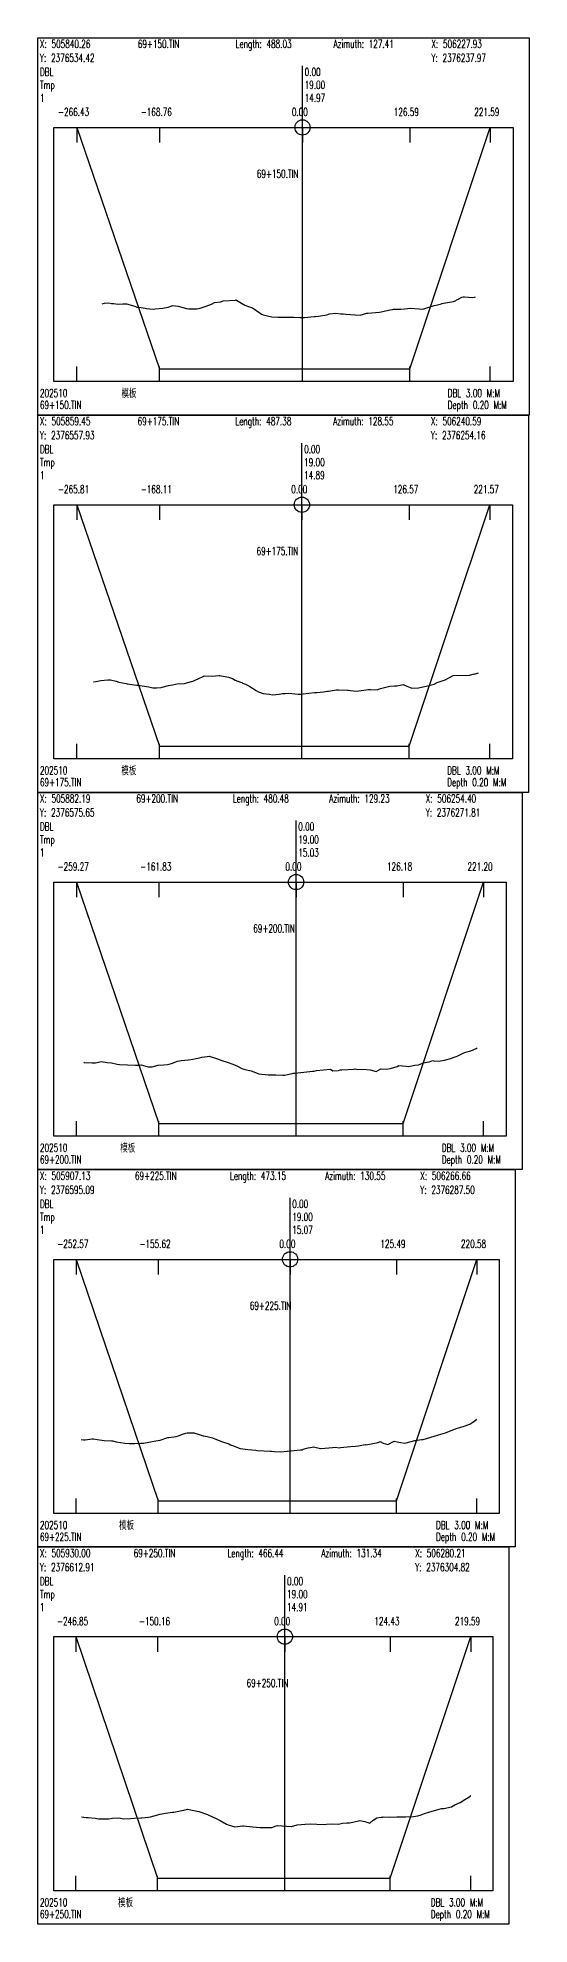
# Model space of a CAD drawing. Extents: x 1 to 194, y -24202 to 0.
# Drawn here: x 1 to 194, y -9057 to -8315 of the extents above; entities that cross this region are included whole.
import ezdxf

# ---------------------------------------------------------------- set-up
doc = ezdxf.new("R2010")
doc.units = 0
doc.header["$MEASUREMENT"] = 0
doc.layers.add('LABELS', color=7, linetype='Continuous')
doc.layers.add('XSECTION', color=7, linetype='Continuous')
doc.styles.get("Standard").update_dxf_attribs({"font": 'txt.shx'})

msp = doc.modelspace()

# ---------------------------------------------------------------- linework, layer by layer
at = {"color": 1}
for p, q in [((100.14, -8349.95), (110.14, -8349.95)), ((100.14, -8349.95), (110.14, -8349.95)), ((105.14, -8354.95), (105.14, -8344.95)), ((105.14, -8354.95), (105.14, -8344.95)), ((99.92, -8498.43), (109.92, -8498.43)), ((99.92, -8498.43), (109.92, -8498.43)), ((104.92, -8503.43), (104.92, -8493.43)), ((104.92, -8503.43), (104.92, -8493.43)), ((97.62, -8646.91), (107.62, -8646.91)), ((97.62, -8646.91), (107.62, -8646.91)), ((102.62, -8651.91), (102.62, -8641.91)), ((102.62, -8651.91), (102.62, -8641.91)), ((95.25, -8795.38), (105.25, -8795.38)), ((95.25, -8795.38), (105.25, -8795.38)), ((100.25, -8800.38), (100.25, -8790.38)), ((100.25, -8800.38), (100.25, -8790.38)), ((93.22, -8943.86), (103.22, -8943.86)), ((93.22, -8943.86), (103.22, -8943.86)), ((98.22, -8948.86), (98.22, -8938.86)), ((98.22, -8948.86), (98.22, -8938.86))]:
    msp.add_line(p, q, dxfattribs=at)
for centre in [(105.14, -8349.95), (105.14, -8349.95), (104.92, -8498.43), (104.92, -8498.43), (102.62, -8646.91), (102.62, -8646.91), (100.25, -8795.38), (100.25, -8795.38), (98.22, -8943.86), (98.22, -8943.86)]:
    msp.add_circle(centre, 3, dxfattribs=at)
at = {"layer": 'XSECTION', "color": 0, "linetype": 'Continuous'}
for points in [[(1, -8314.67), (194.34, -8314.67), (194.34, -8463.13), (1, -8463.13), (1, -8314.67)], [(105.14, -8449.95), (105.14, -8325.72)], [(105.14, -8449.95), (105.14, -8325.72)], [(7.3, -8349.95), (188.04, -8349.95), (188.04, -8449.95), (7.3, -8449.95), (7.3, -8349.95)], [(16.33, -8349.95), (16.33, -8355.89)], [(16.33, -8349.95), (48.89, -8444.95)], [(16.33, -8349.95), (48.89, -8444.95)], [(48.89, -8349.95), (48.89, -8355.89)], [(105.14, -8349.95), (105.14, -8355.89)], [(147.34, -8349.95), (147.34, -8355.89)], [(147.34, -8444.95), (179.01, -8349.95)], [(147.34, -8444.95), (179.01, -8349.95)], [(179.01, -8349.95), (179.01, -8355.89)], [(16.33, -8449.95), (16.33, -8444.02)], [(48.89, -8449.95), (48.89, -8444.02)], [(48.89, -8444.95), (105.14, -8444.95)], [(48.89, -8444.95), (48.89, -8444.95)], [(48.89, -8444.95), (105.14, -8444.95)], [(105.14, -8449.95), (105.14, -8444.02)], [(105.14, -8444.95), (147.34, -8444.95)], [(105.14, -8444.95), (147.34, -8444.95)], [(147.34, -8449.95), (147.34, -8444.02)], [(147.34, -8444.95), (147.34, -8444.95)], [(179.01, -8449.95), (179.01, -8444.02)], [(1, -8463.14), (194.1, -8463.14), (194.1, -8611.61), (1, -8611.61), (1, -8463.14)], [(104.92, -8598.43), (104.92, -8474.19)], [(104.92, -8598.43), (104.92, -8474.19)], [(7.3, -8498.43), (187.81, -8498.43), (187.81, -8598.43), (7.3, -8598.43), (7.3, -8498.43)], [(16.32, -8498.43), (16.32, -8504.37)], [(16.32, -8498.43), (48.89, -8593.43)], [(16.32, -8498.43), (48.89, -8593.43)], [(48.89, -8498.43), (48.89, -8504.37)], [(104.92, -8498.43), (104.92, -8504.37)], [(147.12, -8498.43), (147.12, -8504.37)], [(147.12, -8593.43), (178.78, -8498.43)], [(147.12, -8593.43), (178.78, -8498.43)], [(178.78, -8498.43), (178.78, -8504.37)], [(16.32, -8598.43), (16.32, -8592.49)], [(48.89, -8598.43), (48.89, -8592.49)], [(48.89, -8593.43), (104.92, -8593.43)], [(48.89, -8593.43), (48.89, -8593.43)], [(48.89, -8593.43), (104.92, -8593.43)], [(104.92, -8598.43), (104.92, -8592.49)], [(104.92, -8593.43), (147.12, -8593.43)], [(104.92, -8593.43), (147.12, -8593.43)], [(147.12, -8598.43), (147.12, -8592.49)], [(147.12, -8593.43), (147.12, -8593.43)], [(178.78, -8598.43), (178.78, -8592.49)], [(1, -8611.62), (191.54, -8611.62), (191.54, -8760.08), (1, -8760.08), (1, -8611.62)], [(102.62, -8746.91), (102.62, -8622.67)], [(102.62, -8746.91), (102.62, -8622.67)], [(7.3, -8646.91), (185.25, -8646.91), (185.25, -8746.91), (7.3, -8746.91), (7.3, -8646.91)], [(16.19, -8646.91), (16.19, -8652.84)], [(16.19, -8646.91), (48.67, -8741.91)], [(16.19, -8646.91), (48.67, -8741.91)], [(48.67, -8646.91), (48.67, -8652.84)], [(102.62, -8646.91), (102.62, -8652.84)], [(144.68, -8646.91), (144.68, -8652.84)], [(144.68, -8741.91), (176.35, -8646.91)], [(144.68, -8741.91), (176.35, -8646.91)], [(176.35, -8646.91), (176.35, -8652.84)], [(16.19, -8746.91), (16.19, -8740.97)], [(48.67, -8746.91), (48.67, -8740.97)], [(48.67, -8741.91), (102.62, -8741.91)], [(48.67, -8741.91), (48.67, -8741.91)], [(48.67, -8741.91), (102.62, -8741.91)], [(102.62, -8746.91), (102.62, -8740.97)], [(102.62, -8741.91), (144.68, -8741.91)], [(102.62, -8741.91), (144.68, -8741.91)], [(144.68, -8746.91), (144.68, -8740.97)], [(144.68, -8741.91), (144.68, -8741.91)], [(176.35, -8746.91), (176.35, -8740.97)], [(1, -8760.09), (188.83, -8760.09), (188.83, -8908.56), (1, -8908.56), (1, -8760.09)], [(100.25, -8895.38), (100.25, -8771.15)], [(100.25, -8895.38), (100.25, -8771.15)], [(7.3, -8795.38), (182.54, -8795.38), (182.54, -8895.38), (7.3, -8895.38), (7.3, -8795.38)], [(16.06, -8795.38), (16.06, -8801.32)], [(16.06, -8795.38), (48.38, -8890.38)], [(16.06, -8795.38), (48.38, -8890.38)], [(48.38, -8795.38), (48.38, -8801.32)], [(100.25, -8795.38), (100.25, -8801.32)], [(142.08, -8795.38), (142.08, -8801.32)], [(142.08, -8890.38), (173.78, -8795.38)], [(142.08, -8890.38), (173.78, -8795.38)], [(173.78, -8795.38), (173.78, -8801.32)], [(16.06, -8895.38), (16.06, -8889.44)], [(48.38, -8895.38), (48.38, -8889.44)], [(48.38, -8890.38), (100.25, -8890.38)], [(48.38, -8890.38), (48.38, -8890.38)], [(48.38, -8890.38), (100.25, -8890.38)], [(100.25, -8895.38), (100.25, -8889.44)], [(100.25, -8890.38), (142.08, -8890.38)], [(100.25, -8890.38), (142.08, -8890.38)], [(142.08, -8895.38), (142.08, -8889.44)], [(142.08, -8890.38), (142.08, -8890.38)], [(173.78, -8895.38), (173.78, -8889.44)], [(1, -8908.57), (186.35, -8908.57), (186.35, -9057.04), (1, -9057.04), (1, -8908.57)], [(98.22, -9043.86), (98.22, -8919.62)], [(98.22, -9043.86), (98.22, -8919.62)], [(7.3, -8943.86), (180.05, -8943.86), (180.05, -9043.86), (7.3, -9043.86), (7.3, -8943.86)], [(15.93, -8943.86), (15.93, -8949.8)], [(15.93, -8943.86), (48.16, -9038.86)], [(15.93, -8943.86), (48.16, -9038.86)], [(48.16, -8943.86), (48.16, -8949.8)], [(98.22, -8943.86), (98.22, -8949.8)], [(139.69, -8943.86), (139.69, -8949.8)], [(139.69, -9038.86), (171.41, -8943.86)], [(139.69, -9038.86), (171.41, -8943.86)], [(171.41, -8943.86), (171.41, -8949.8)], [(15.93, -9043.86), (15.93, -9037.92)], [(48.16, -9043.86), (48.16, -9037.92)], [(48.16, -9038.86), (98.22, -9038.86)], [(48.16, -9038.86), (48.16, -9038.86)], [(48.16, -9038.86), (98.22, -9038.86)], [(98.22, -9043.86), (98.22, -9037.92)], [(98.22, -9038.86), (139.69, -9038.86)], [(98.22, -9038.86), (139.69, -9038.86)], [(139.69, -9043.86), (139.69, -9037.92)], [(139.69, -9038.86), (139.69, -9038.86)], [(171.41, -9043.86), (171.41, -9037.92)]]:
    msp.add_lwpolyline(points, dxfattribs=at)
at = {"layer": 'XSECTION', "color": 1, "linetype": 'Continuous'}
for points in [[(26.31, -8419.35), (27.29, -8419.1), (28.87, -8419.05), (29.97, -8419.3), (30.83, -8419.25), (32.58, -8419.55), (34.48, -8419.35), (35.87, -8419.4), (39.18, -8420.35), (40.01, -8420.65), (41.74, -8420.85), (43.27, -8421.1), (43.81, -8421.2), (46.34, -8421.5), (47.25, -8421.4), (50.22, -8421.15), (52.27, -8420.7), (54.1, -8420.1), (56.24, -8420.35), (57.14, -8420.55), (59.46, -8421.25), (60.31, -8421.3), (63.64, -8421.3), (64.93, -8421.15), (66.88, -8420.4), (69.31, -8419.55), (70.57, -8418.85), (73.01, -8418.55), (73.93, -8418.2), (78.8, -8417.9), (78.96, -8417.8), (79.16, -8417.9), (82.49, -8419.9), (83.07, -8420.15), (85.46, -8420.9), (88.49, -8423), (89.08, -8423.4), (89.62, -8423.7), (93.03, -8424.5), (95.39, -8424.65), (96.28, -8424.65), (97.13, -8424.6), (98.12, -8424.65), (99.9, -8424.6), (101.67, -8424.65), (104.2, -8424.75), (105.93, -8424.8), (109.71, -8424.4), (110.25, -8424.35), (111.38, -8424.25), (114.66, -8423.75), (115.7, -8423.35), (118.23, -8423), (120.16, -8423.25), (121.2, -8423.35), (122.22, -8423.5), (125.81, -8423.65), (127.81, -8423.9), (130.47, -8423.05), (130.9, -8423), (135.42, -8422.6), (136.68, -8422.35), (139.44, -8421.75), (140.5, -8421.55), (141, -8421.5), (143.78, -8421.45), (145.24, -8421.35), (147.66, -8421.15), (151, -8421.35), (152.52, -8421.5), (153.61, -8421.05), (156.9, -8420.05), (157.77, -8419.95), (159.83, -8419.35), (159.95, -8419.3), (160.62, -8419.15), (164.6, -8418.4), (164.93, -8418.35), (167.79, -8416.75), (168.38, -8416.6), (168.87, -8416.6), (171.99, -8416.95), (172.76, -8416.75), (173.2, -8416.65)], [(22.97, -8568.13), (23.08, -8568.13), (24.45, -8567.88), (25.8, -8567.58), (28.61, -8567.33), (29.15, -8567.28), (29.58, -8567.38), (31.79, -8567.88), (32.89, -8568.23), (35.76, -8568.78), (36.16, -8568.88), (39.9, -8569.38), (40.32, -8569.43), (40.41, -8569.43), (44.74, -8570.08), (46.22, -8570.53), (46.42, -8570.53), (47.9, -8570.48), (49.56, -8570.33), (49.95, -8570.18), (52.48, -8569.58), (54, -8569.28), (55.9, -8568.93), (58.75, -8568.83), (60.1, -8568.38), (61.51, -8568.03), (62.02, -8567.83), (64.07, -8566.98), (66.35, -8565.88), (66.47, -8565.83), (69.61, -8565.88), (72.21, -8565.63), (72.64, -8565.68), (76.09, -8566.33), (77.62, -8566.78), (78.71, -8567.48), (80.77, -8568.23), (81.31, -8568.43), (81.6, -8568.63), (82.71, -8569.08), (84.09, -8569.68), (84.47, -8569.98), (86.89, -8571.58), (87.79, -8572.08), (89.67, -8572.78), (92.15, -8573.03), (93.29, -8573.18), (95.99, -8572.98), (97.33, -8572.78), (98.34, -8572.68), (99.6, -8572.53), (103.47, -8572.93), (104.41, -8572.98), (105.4, -8572.83), (109.82, -8572.38), (110.2, -8572.38), (110.74, -8572.28), (113.4, -8572.08), (115.04, -8571.83), (115.4, -8571.78), (118.56, -8571.23), (119.32, -8571.23), (122.78, -8571.38), (123.08, -8571.38), (123.17, -8571.38), (124.04, -8571.53), (126.4, -8571.78), (131.15, -8571.13), (131.43, -8571.08), (131.89, -8571.13), (134.46, -8571.28), (135.87, -8570.78), (138.99, -8569.98), (139.48, -8569.88), (141.3, -8569.73), (142.3, -8569.68), (142.96, -8569.53), (144.79, -8569.23), (146.22, -8569.83), (148.15, -8570.63), (150.77, -8570.43), (152.01, -8570.28), (153.77, -8569.88), (156.88, -8569.08), (158.16, -8568.38), (161.28, -8567.38), (164.45, -8565.63), (164.46, -8565.63), (164.49, -8565.63), (170.78, -8565.53), (172.27, -8565.13), (172.81, -8565.03), (173.17, -8564.98), (174.38, -8564.63)], [(19.09, -8717.61), (19.25, -8717.91), (22.44, -8718.06), (23.7, -8718.06), (24.33, -8717.91), (25.95, -8717.56), (28.27, -8717.86), (30.02, -8718.11), (32.3, -8718.56), (33.22, -8718.71), (36.32, -8718.81), (36.32, -8718.81), (36.32, -8718.81), (36.32, -8718.81), (39.51, -8718.96), (41, -8718.91), (41.82, -8718.86), (42.63, -8719.06), (44.46, -8719.66), (46.01, -8719.66), (48.32, -8719.01), (50.57, -8718.86), (52.03, -8718.76), (53.66, -8718.31), (56, -8717.46), (56.74, -8717.26), (57.38, -8717.11), (60.27, -8716.81), (62.04, -8716.66), (64.63, -8716.06), (65.58, -8715.81), (67.58, -8715.61), (68.46, -8715.41), (71.71, -8716.51), (73.41, -8717.16), (75.5, -8717.76), (77.77, -8718.56), (79.57, -8719.36), (81.31, -8720.26), (82.47, -8720.71), (84.93, -8721.16), (87.96, -8722.41), (91.6, -8722.71), (91.63, -8722.71), (91.64, -8722.71), (91.66, -8722.71), (94.64, -8722.81), (97.35, -8722.96), (97.46, -8722.96), (98.04, -8722.86), (101.08, -8722.31), (101.52, -8722.16), (102.16, -8722.11), (108.07, -8721.41), (109.05, -8721.31), (109.73, -8721.31), (110.7, -8721.11), (116.18, -8720.51), (117.13, -8721.16), (119.37, -8721.11), (119.99, -8720.81), (120.65, -8720.86), (125.42, -8720.61), (125.89, -8720.36), (126.95, -8720.66), (128.99, -8720.56), (131.71, -8720.81), (134.16, -8721.41), (136.01, -8720.46), (138.01, -8720.61), (139.79, -8720.31), (142.37, -8719.51), (142.98, -8719.06), (145.91, -8719.41), (146.68, -8719.46), (147.49, -8719.41), (149.39, -8718.91), (150.82, -8718.86), (152.77, -8718.06), (155.03, -8717.61), (156.46, -8717.16), (157.07, -8717.46), (159.44, -8717.31), (161.06, -8717.06), (163.47, -8716.36), (164.44, -8715.96), (165.94, -8715.46), (168.6, -8714.06), (169.34, -8713.91), (171.39, -8713.31), (173.52, -8712.36), (173.86, -8712.16)], [(18.12, -8866.33), (18.96, -8866.43), (19.6, -8866.38), (21.47, -8866.08), (22.27, -8866.03), (22.95, -8866.03), (24.33, -8866.23), (27.14, -8866.68), (30.03, -8866.83), (30.58, -8866.78), (31.84, -8867.13), (35.23, -8867.78), (36.95, -8867.83), (39.09, -8867.88), (41.5, -8867.78), (42.22, -8867.68), (42.66, -8867.68), (44.74, -8867.33), (47.41, -8866.83), (48.32, -8866.63), (49.12, -8866.53), (52.23, -8865.53), (52.5, -8865.48), (55.49, -8865.03), (56.36, -8864.78), (58, -8864.18), (59.29, -8863.83), (59.75, -8863.68), (61.48, -8863.68), (62.56, -8863.68), (62.8, -8863.78), (64.04, -8864.18), (66.09, -8864.78), (66.38, -8864.83), (67.6, -8865.13), (69.72, -8865.58), (71.35, -8866.28), (73.65, -8867.23), (76.11, -8867.98), (76.79, -8868.33), (77.62, -8868.68), (80.59, -8869.83), (83.59, -8870.23), (83.66, -8870.23), (86.82, -8870.48), (87.31, -8870.58), (92.45, -8870.88), (92.9, -8870.83), (94.12, -8871.03), (96.57, -8871.18), (99.15, -8870.83), (99.19, -8870.83), (99.22, -8870.83), (104.34, -8870.38), (104.95, -8870.28), (105.47, -8870.13), (107.37, -8869.58), (108.99, -8869.23), (109.45, -8869.18), (112.25, -8869.78), (112.5, -8869.78), (116.9, -8869.48), (118.09, -8869.33), (119.59, -8869.53), (120.14, -8869.48), (124.07, -8868.98), (126.03, -8868.88), (127.11, -8868.73), (129.82, -8868.28), (130.02, -8868.33), (134.97, -8867.48), (135.69, -8867.03), (136.87, -8867.78), (138.69, -8868.23), (141.19, -8866.98), (142.32, -8867.13), (145.21, -8867.73), (145.23, -8867.73), (145.89, -8867.58), (149.34, -8866.73), (149.58, -8866.63), (151.96, -8866.33), (152.6, -8866.33), (155.18, -8865.43), (157.31, -8864.83), (158.4, -8864.58), (158.62, -8864.48), (161.38, -8863.63), (163.58, -8862.78), (165.33, -8862.13), (167.88, -8861.28), (168.36, -8861.18), (170.92, -8860.18), (171.37, -8859.98), (172.12, -8859.48), (173.77, -8858.33)], [(18.22, -9014.71), (20.1, -9014.96), (20.86, -9015.06), (23.64, -9015.31), (24.91, -9015.56), (27.93, -9015.61), (28.95, -9015.51), (30.45, -9015.31), (32.9, -9015.21), (34.8, -9015.51), (37.49, -9015.36), (38.99, -9015.31), (41.53, -9015.11), (41.96, -9015.16), (44.57, -9014.91), (45.41, -9014.81), (48.25, -9013.96), (49.05, -9013.76), (49.2, -9013.71), (51.22, -9013.36), (53.98, -9012.91), (54.52, -9012.86), (58.98, -9011.96), (59.85, -9011.71), (63.11, -9012.36), (64.38, -9012.66), (64.53, -9012.66), (64.7, -9012.76), (67.71, -9013.81), (68.28, -9014.06), (71.21, -9015.41), (72.73, -9016.21), (75.23, -9017.71), (75.89, -9017.91), (77.21, -9018.26), (78.56, -9018.66), (80.63, -9018.46), (81.49, -9018.31), (81.9, -9018.36), (85.58, -9018.66), (88.46, -9018.91), (88.48, -9018.91), (92.1, -9018.91), (93.1, -9018.91), (94.8, -9018.31), (95.26, -9018.21), (95.38, -9018.21), (100.72, -9018.56), (100.76, -9018.56), (102.99, -9017.91), (106.2, -9017.61), (108.29, -9017.51), (110.81, -9017.61), (113.74, -9017.76), (114.64, -9017.66), (117.11, -9017.56), (119.27, -9017.61), (120.93, -9017.31), (122.63, -9017.16), (123.67, -9017.11), (124.9, -9016.81), (127.64, -9016.16), (129.63, -9016.66), (131.58, -9017.21), (133, -9016.11), (134.41, -9015.11), (136.12, -9014.86), (136.65, -9014.86), (136.93, -9014.81), (139.2, -9014.86), (142.26, -9014.76), (143.67, -9014.76), (145.66, -9014.71), (148.76, -9014.66), (150.48, -9014.31), (151.86, -9013.96), (153.17, -9013.41), (154.8, -9012.91), (158.95, -9011.71), (159.8, -9011.46), (160.76, -9011.46), (163.78, -9010.76), (165.1, -9010.06), (167.1, -9009.11), (169.03, -9007.91), (170.57, -9007.01), (171.25, -9006.46), (171.41, -9006.36)]]:
    msp.add_lwpolyline(points, dxfattribs=at)

# ---------------------------------------------------------------- texts
at = {"layer": 'LABELS', "color": 0, "width": 0.666667}
for s, height, p in [('Y: 2376534.42', 3.1482, (1.85, -8324.19)), ('X: 505840.26', 3.1482, (1.85, -8318.67)), ('69+150.TIN', 3.148, (40.35, -8318.67)), ('Length: 488.03', 3.1482, (78.84, -8318.67)), ('Azimuth: 127.41', 3.1482, (117.34, -8318.67)), ('Y: 2376237.97', 3.1482, (155.84, -8324.19)), ('X: 506227.93', 3.1482, (155.84, -8318.67)), ('DBL', 3.148, (1.85, -8329.72)), ('0.00', 3.148, (105.99, -8329.72)), ('0.00', 3.148, (105.99, -8329.72)), ('Tmp', 3.148, (1.85, -8334.82)), ('19.00', 3.148, (105.99, -8334.82)), ('19.00', 3.148, (105.99, -8334.82)), ('-266.43', 3.148, (8.99, -8345.45)), ('-168.76', 3.148, (41.54, -8345.45)), ('0.00', 3.148, (100.95, -8345.45)), ('126.59', 3.148, (141.04, -8345.45)), ('221.59', 3.148, (172.71, -8345.45)), ('69+150.TIN', 3.148, (87.18, -8369.77)), ('模板', 3.148, (33.93, -8456.08)), ('DBL 3.00 M:M', 3.1482, (162.26, -8456.08)), ('69+150.TIN', 3.148, (1.85, -8460.75)), ('Depth 0.20 M:M', 3.1482, (162.26, -8460.75)), ('Y: 2376557.93', 3.1482, (1.85, -8472.67)), ('X: 505859.45', 3.1482, (1.85, -8467.14)), ('69+175.TIN', 3.148, (40.3, -8467.14)), ('Length: 487.38', 3.1482, (78.75, -8467.14)), ('Azimuth: 128.55', 3.1482, (117.2, -8467.14)), ('Y: 2376254.16', 3.1482, (155.65, -8472.67)), ('X: 506240.59', 3.1482, (155.65, -8467.14)), ('DBL', 3.148, (1.85, -8478.19)), ('0.00', 3.148, (105.78, -8478.19)), ('0.00', 3.148, (105.78, -8478.19)), ('Tmp', 3.148, (1.85, -8483.3)), ('19.00', 3.148, (105.78, -8483.3)), ('19.00', 3.148, (105.78, -8483.3)), ('-265.81', 3.148, (8.98, -8493.93)), ('-168.11', 3.148, (41.54, -8493.93)), ('0.00', 3.148, (100.73, -8493.93)), ('126.57', 3.148, (140.82, -8493.93)), ('221.57', 3.148, (172.49, -8493.93)), ('69+175.TIN', 3.148, (87.06, -8518.24)), ('模板', 3.148, (33.89, -8604.55)), ('DBL 3.00 M:M', 3.1482, (162.06, -8604.55)), ('69+175.TIN', 3.148, (1.85, -8609.23)), ('Depth 0.20 M:M', 3.1482, (162.06, -8609.23)), ('Y: 2376575.65', 3.1482, (1.85, -8621.14)), ('X: 505882.19', 3.1482, (1.85, -8615.62)), ('69+200.TIN', 3.148, (39.79, -8615.62)), ('Length: 480.48', 3.1482, (77.73, -8615.62)), ('Azimuth: 129.23', 3.1482, (115.67, -8615.62)), ('Y: 2376271.81', 3.1482, (153.6, -8621.14)), ('X: 506254.40', 3.1482, (153.6, -8615.62)), ('DBL', 3.148, (1.85, -8626.67)), ('0.00', 3.148, (103.47, -8626.67)), ('0.00', 3.148, (103.47, -8626.67)), ('Tmp', 3.148, (1.85, -8631.77)), ('19.00', 3.148, (103.47, -8631.77)), ('19.00', 3.148, (103.47, -8631.77)), ('-259.27', 3.148, (8.85, -8642.4)), ('-161.83', 3.148, (41.33, -8642.4)), ('0.00', 3.148, (98.42, -8642.4)), ('126.18', 3.148, (138.38, -8642.4)), ('221.20', 3.148, (170.05, -8642.4)), ('69+200.TIN', 3.148, (85.78, -8666.72)), ('模板', 3.148, (33.47, -8753.03)), ('DBL 3.00 M:M', 3.1482, (159.93, -8753.03)), ('69+200.TIN', 3.148, (1.85, -8757.71)), ('Depth 0.20 M:M', 3.1482, (159.93, -8757.71)), ('Y: 2376595.09', 3.1482, (1.85, -8769.62)), ('X: 505907.13', 3.1482, (1.85, -8764.09)), ('69+225.TIN', 3.148, (39.25, -8764.09)), ('Length: 473.15', 3.1482, (76.64, -8764.09)), ('Azimuth: 130.55', 3.1482, (114.04, -8764.09)), ('Y: 2376287.50', 3.1482, (151.44, -8769.62)), ('X: 506266.66', 3.1482, (151.44, -8764.09)), ('DBL', 3.148, (1.85, -8775.15)), ('0.00', 3.148, (101.1, -8775.15)), ('0.00', 3.148, (101.1, -8775.15)), ('Tmp', 3.148, (1.85, -8780.25)), ('19.00', 3.148, (101.1, -8780.25)), ('19.00', 3.148, (101.1, -8780.25)), ('-252.57', 3.148, (8.71, -8790.88)), ('-155.62', 3.148, (41.03, -8790.88)), ('0.00', 3.148, (96.05, -8790.88)), ('125.49', 3.148, (135.78, -8790.88)), ('220.58', 3.148, (167.48, -8790.88)), ('69+225.TIN', 3.148, (84.42, -8815.2)), ('模板', 3.148, (33.01, -8901.51)), ('DBL 3.00 M:M', 3.1482, (157.67, -8901.51)), ('69+225.TIN', 3.148, (1.85, -8906.18)), ('Depth 0.20 M:M', 3.1482, (157.67, -8906.18)), ('Y: 2376612.91', 3.1482, (1.85, -8918.1)), ('X: 505930.00', 3.1482, (1.85, -8912.57)), ('69+250.TIN', 3.148, (38.75, -8912.57)), ('Length: 466.44', 3.1482, (75.65, -8912.57)), ('Azimuth: 131.34', 3.1482, (112.55, -8912.57)), ('Y: 2376304.82', 3.1482, (149.45, -8918.1)), ('X: 506280.21', 3.1482, (149.45, -8912.57)), ('DBL', 3.148, (1.85, -8923.62)), ('0.00', 3.148, (99.07, -8923.62)), ('0.00', 3.148, (99.07, -8923.62)), ('Tmp', 3.148, (1.85, -8928.72)), ('19.00', 3.148, (99.07, -8928.72)), ('19.00', 3.148, (99.07, -8928.72)), ('-246.85', 3.148, (8.59, -8939.35)), ('-150.16', 3.148, (40.82, -8939.35)), ('0.00', 3.148, (94.02, -8939.35)), ('124.43', 3.148, (133.4, -8939.35)), ('219.59', 3.148, (165.12, -8939.35)), ('69+250.TIN', 3.148, (83.18, -8963.67)), ('模板', 3.148, (32.6, -9049.98)), ('DBL 3.00 M:M', 3.1482, (155.6, -9049.98)), ('69+250.TIN', 3.148, (1.85, -9054.66)), ('Depth 0.20 M:M', 3.1482, (155.6, -9054.66))]:
    msp.add_text(s, height=height, dxfattribs=at).set_placement(p)
at = {"layer": 'LABELS', "color": 1, "width": 0.666667}
for s, height, p in [('1', 3.15, (1.85, -8339.92)), ('14.97', 3.148, (105.99, -8339.92)), ('14.97', 3.148, (105.99, -8339.92)), ('202510', 3.148, (1.85, -8456.08)), ('1', 3.15, (1.85, -8488.4)), ('14.89', 3.148, (105.78, -8488.4)), ('14.89', 3.148, (105.78, -8488.4)), ('202510', 3.148, (1.85, -8604.55)), ('1', 3.15, (1.85, -8636.87)), ('15.03', 3.148, (103.47, -8636.87)), ('15.03', 3.148, (103.47, -8636.87)), ('202510', 3.148, (1.85, -8753.03)), ('1', 3.15, (1.85, -8785.35)), ('15.07', 3.148, (101.1, -8785.35)), ('15.07', 3.148, (101.1, -8785.35)), ('202510', 3.148, (1.85, -8901.51)), ('1', 3.15, (1.85, -8933.82)), ('14.91', 3.148, (99.07, -8933.82)), ('14.91', 3.148, (99.07, -8933.82)), ('202510', 3.148, (1.85, -9049.98))]:
    msp.add_text(s, height=height, dxfattribs=at).set_placement(p)

doc.saveas('drawing.dxf')
